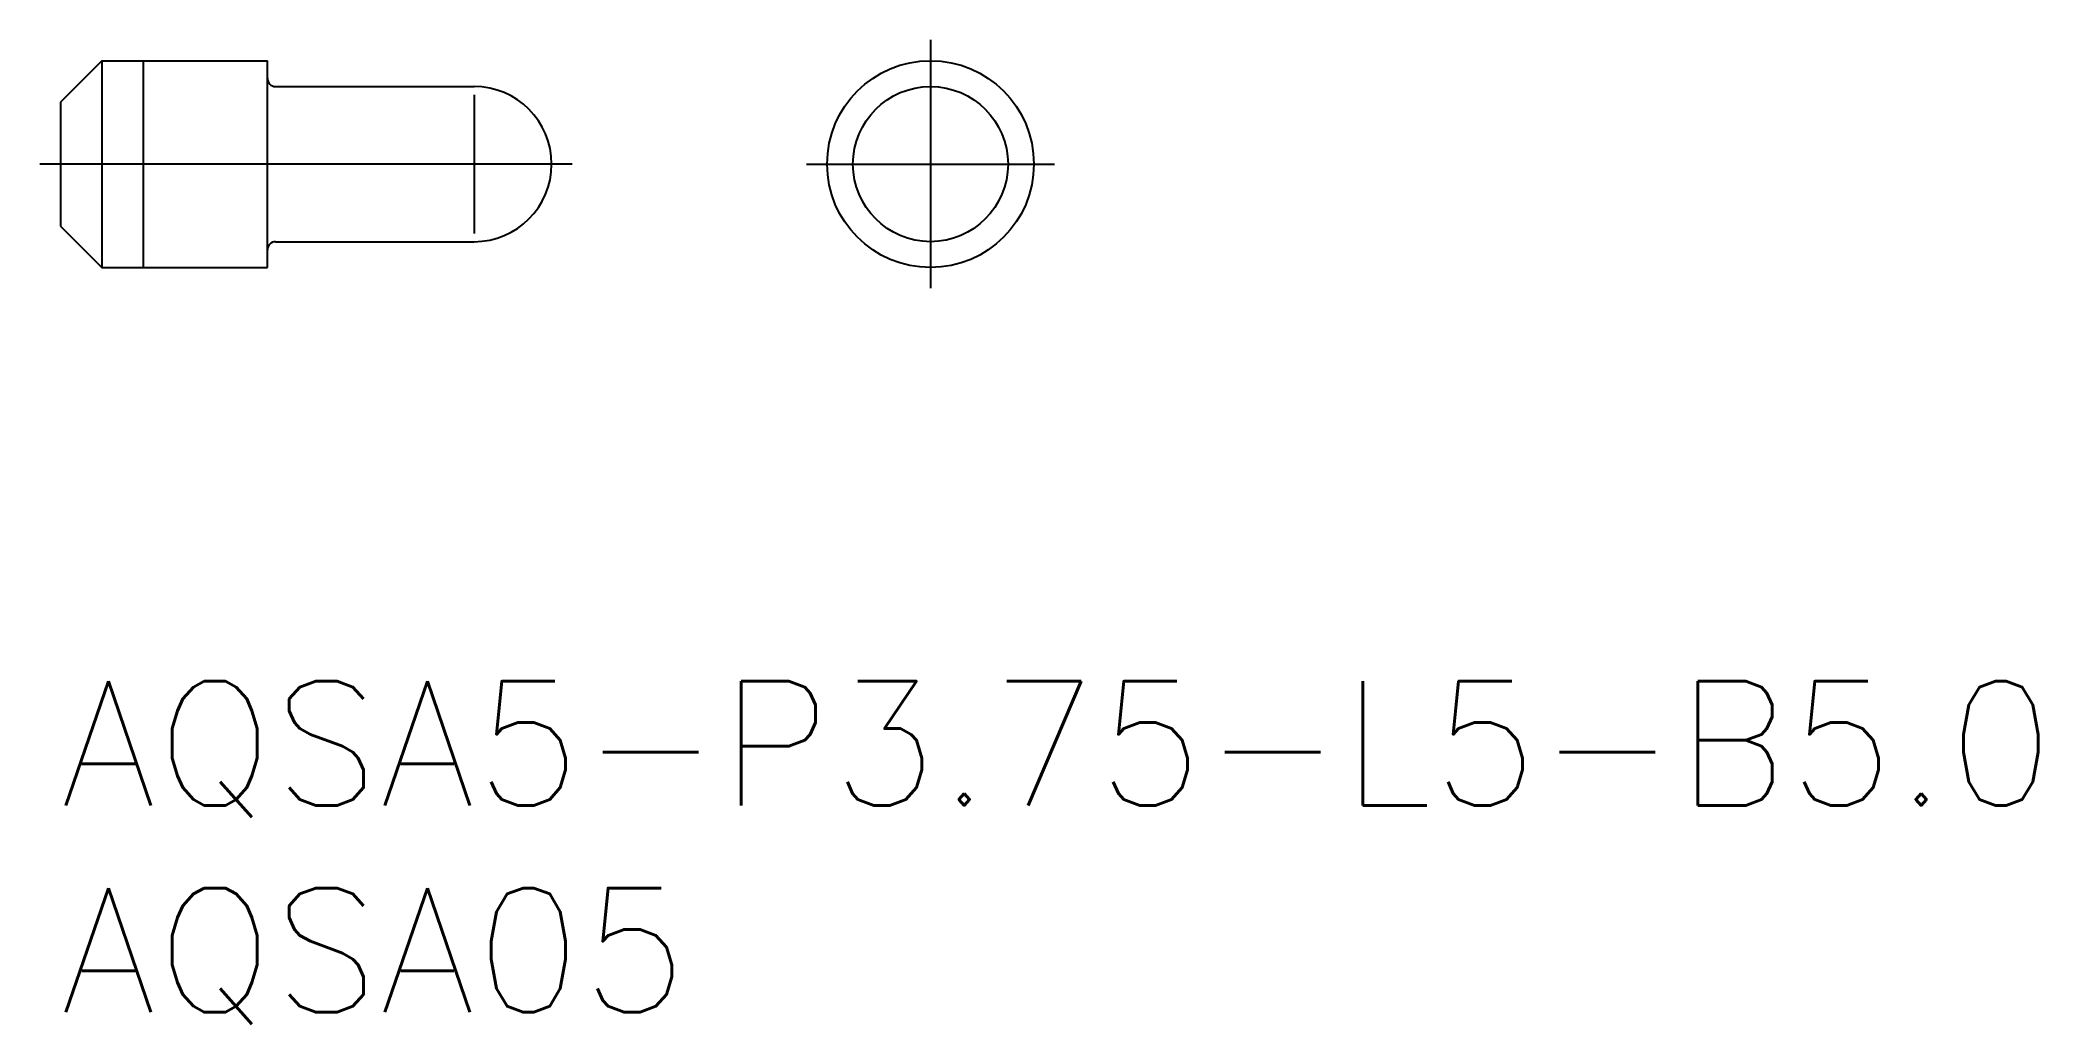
# Model space of a CAD drawing. Extents: x -0.5 to 47.8, y -8.3 to 15.5.
import ezdxf

# ---------------------------------------------------------------- set-up
doc = ezdxf.new("R2010")
doc.units = 0
doc.header["$LTSCALE"] = 0.5
doc.linetypes.add('CENTER', pattern=[50.8, 31.75, -6.35, 6.35, -6.35])
for name, color, linetype in [('MSM_CENTER', 1, 'CENTER'), ('MSM_CONTINUOUS', 7, 'CONTINUOUS'), ('MSM_NARROW', 5, 'CONTINUOUS'), ('MSM_PART_NUMBER', 7, 'CONTINUOUS')]:
    doc.layers.add(name, color=color, linetype=linetype)
doc.styles.get("Standard").update_dxf_attribs({"font": 'txt.shx', "height": 1, "bigfont": 'bigfont.shx'})

# ---------------------------------------------------------------- blocks, each defined once
blk = doc.blocks.new('*U15')
at = {"layer": 'MSM_PART_NUMBER'}
blk.add_text('AQSA5-P3.75-L5-B5.0', height=3, dxfattribs=at).set_placement((0, -3))
blk = doc.blocks.new('*U16')
at = {"layer": 'MSM_PART_NUMBER'}
blk.add_text('AQSA05', height=3, dxfattribs=at).set_placement((0, -8))

msp = doc.modelspace()

# ---------------------------------------------------------------- linework, layer by layer
at = {"layer": 'MSM_CENTER'}
for p, q in [((21.04, 15.5), (21.04, 9.5)), ((12.375, 12.5), (-0.5, 12.5)), ((18.04, 12.5), (24.04, 12.5))]:
    msp.add_line(p, q, dxfattribs=at)
at = {"layer": 'MSM_CONTINUOUS'}
for p, q in [((1, 15), (0, 14)), ((1, 15), (5, 15)), ((1, 15), (1, 10)), ((5, 10), (5, 15)), ((5.2, 14.375), (10, 14.375)), ((0, 14), (0, 11)), ((0, 11), (1, 10)), ((5.2, 10.625), (10, 10.625)), ((1, 10), (5, 10))]:
    msp.add_line(p, q, dxfattribs=at)
for radius in [2.5, 1.875]:
    msp.add_circle((21.04, 12.5), radius, dxfattribs=at)
for centre, radius, start, end in [((5.2, 14.575), 0.2, 180, 270), ((10, 12.5), 1.875, 270, 90), ((5.2, 10.425), 0.2, 90, 180)]:
    msp.add_arc(centre, radius, start, end, dxfattribs=at)
at = {"layer": 'MSM_NARROW'}
for p, q in [((2, 15), (2, 10)), ((10, 14.175), (10, 10.825))]:
    msp.add_line(p, q, dxfattribs=at)

# ---------------------------------------------------------------- block references
at = {"layer": 'MSM_CONTINUOUS'}
for name in ['*U15', '*U16']:
    msp.add_blockref(name, (0, 0), dxfattribs=at)

doc.saveas('drawing.dxf')
